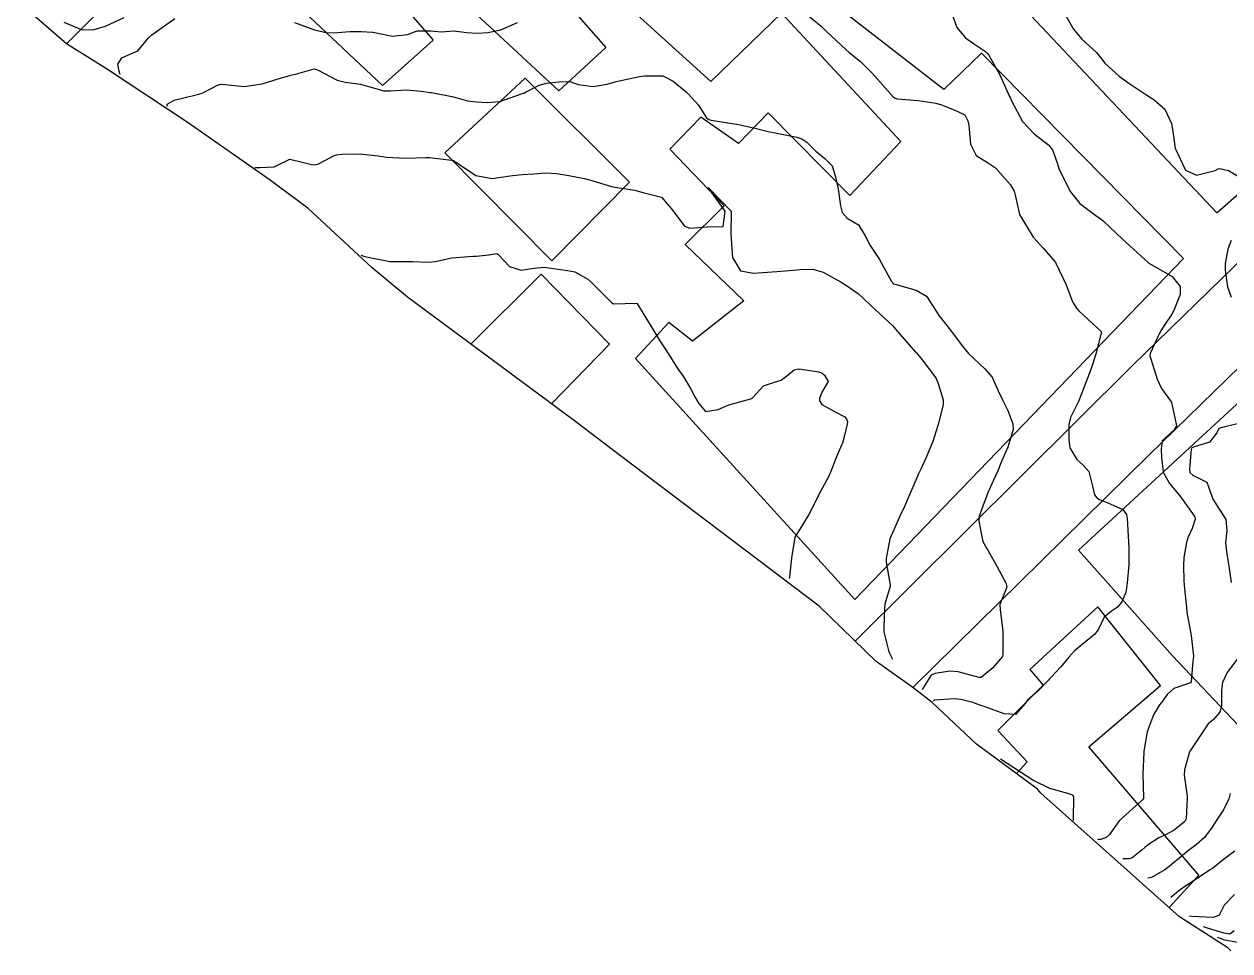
# Model space of a CAD drawing. Header units: metres. Extents: x 307586 to 320046, y 7427249 to 7434250.
# Drawn here: x 318527.8 to 318631.5, y 7429781.3 to 7429861 of the extents above; entities that cross this region are included whole.
import ezdxf

# ---------------------------------------------------------------- set-up
doc = ezdxf.new("R2010")
doc.units = ezdxf.units.M
doc.header["$MEASUREMENT"] = 0
for name, color, linetype in [('Area', 45, 'Continuous'), ('Curvas de Nivel 1m', 11, 'Continuous'), ('Curvas de Nivel 5m', 15, 'Continuous'), ('Edificações', 30, 'Continuous'), ('Vias Primárias', 230, 'Continuous')]:
    doc.layers.add(name, color=color, linetype=linetype)

msp = doc.modelspace()

# ---------------------------------------------------------------- linework, layer by layer
at = {"layer": 'Area'}
msp.add_polyline3d([(318631.62, 7429781.31, 800.1), (318631.36, 7429781.56, 799.16), (318627.21, 7429784.25, 795.49), (318615.27, 7429794.87, 802.26), (318614.97, 7429795.22, 802.29), (318609.75, 7429799.09, 799.1), (318605.93, 7429802.65, 800.58), (318604.27, 7429803.96, 800.93), (318601.12, 7429806.2, 800.86), (318596.19, 7429810.95, 804.25), (318579.11, 7429823.88, 803.06), (318575.15, 7429826.87, 806.03), (318560.8, 7429837.51, 802.02), (318557.75, 7429840.03, 801.68), (318552.21, 7429845.17, 801.22), (318548.89, 7429847.62, 801.2), (318541.92, 7429852.51, 800.06), (318534.91, 7429857.14, 798.48), (318531.45, 7429859.28, 797.75), (318527.81, 7429862.45, 797.75)], dxfattribs=at)
at = {"layer": 'Curvas de Nivel 1m', "flags": 128}
for points, elevation in [([(318617.04, 7429862.36), (318618.09, 7429860.56), (318618.8, 7429859.69), (318619.4, 7429859.14), (318620.05, 7429858.53), (318620.39, 7429858.12), (318620.78, 7429857.63), (318622.01, 7429856.51), (318622.76, 7429855.95), (318624.29, 7429854.94), (318624.75, 7429854.65), (318625.02, 7429854.48), (318625.93, 7429853.66), (318626.52, 7429852.45), (318626.55, 7429852.29), (318626.71, 7429851.18), (318626.81, 7429850.45), (318626.84, 7429850.31), (318627.71, 7429848.44), (318628.67, 7429848.01), (318630.27, 7429848.41), (318630.52, 7429848.55), (318630.68, 7429848.56), (318631.4, 7429848.39), (318632.67, 7429847.66)], 797), ([(318531.24, 7429861.16), (318532.8, 7429860.48), (318533.85, 7429860.53), (318534.81, 7429860.82), (318536.42, 7429861.54)], 798), ([(318536.09, 7429856.65), (318535.98, 7429856.93), (318535.88, 7429857.54), (318536.22, 7429858.09), (318536.78, 7429858.34), (318537.6, 7429858.7), (318538.29, 7429859.52), (318538.5, 7429859.8), (318538.8, 7429860.06), (318540.77, 7429861.48)], 799), ([(318551.06, 7429861.11), (318552.8, 7429860.48), (318553.91, 7429860.22), (318554.8, 7429860.25), (318555.84, 7429860.34), (318556.8, 7429860.36), (318557.81, 7429860.28), (318558.8, 7429860.09), (318559.49, 7429859.95), (318560.8, 7429860.1), (318561.63, 7429860.41), (318562.8, 7429860.4), (318563.7, 7429860.32), (318564.8, 7429860.4), (318565.88, 7429860.26), (318566.8, 7429860.21), (318567.7, 7429860.26), (318568.81, 7429860.5), (318570.25, 7429861.13)], 799), ([(318594.83, 7429862.06), (318596.37, 7429860.82), (318596.59, 7429860.6), (318596.81, 7429860.39), (318598.5, 7429858.79), (318598.79, 7429858.55), (318599.76, 7429857.76), (318600.77, 7429856.76), (318602.57, 7429854.74), (318602.74, 7429854.61), (318602.92, 7429854.56), (318604.74, 7429854.41), (318606.23, 7429854.19), (318606.74, 7429854.03), (318607.81, 7429853.6), (318608.73, 7429853.18), (318608.91, 7429852.85), (318608.98, 7429852.67), (318609.07, 7429852.31), (318609.21, 7429850.66), (318609.71, 7429849.68), (318610.68, 7429849.1), (318611.38, 7429848.63), (318612.66, 7429847.18), (318612.97, 7429846.62), (318613.09, 7429846.17), (318613.44, 7429844.61), (318614.6, 7429842.68), (318614.64, 7429842.64), (318614.68, 7429842.6), (318615.5, 7429841.68), (318616.47, 7429840.57), (318616.52, 7429840.51), (318616.57, 7429840.43), (318617.44, 7429838.56), (318617.99, 7429837.1), (318618.35, 7429836.55), (318618.53, 7429836.34), (318620.5, 7429834.52), (318619.97, 7429832.53), (318619.61, 7429831.39), (318619.28, 7429830.54), (318618.58, 7429828.69), (318618.52, 7429828.55), (318618.43, 7429828.36), (318617.81, 7429827.16), (318617.67, 7429826.56), (318617.67, 7429825.28), (318617.77, 7429824.56), (318618.37, 7429823.55), (318618.9, 7429823.08), (318619.41, 7429822.53), (318619.74, 7429821.14), (318619.88, 7429820.53), (318620.08, 7429820.27), (318620.33, 7429820.12), (318621.02, 7429819.82), (318622.32, 7429819.25), (318622.64, 7429818.82), (318622.7, 7429818.49), (318622.77, 7429816.96), (318622.8, 7429816.49), (318622.84, 7429815.94), (318622.83, 7429814.49), (318622.7, 7429812.95), (318622.65, 7429812.49), (318622.57, 7429812.16), (318622.23, 7429811.31), (318621.87, 7429810.85), (318621.34, 7429810.51), (318620.73, 7429810), (318620.2, 7429808.9), (318619.9, 7429808.52), (318618.18, 7429807.1), (318617.9, 7429806.83), (318617.68, 7429806.55), (318616.99, 7429805.73), (318616.15, 7429804.84), (318616.02, 7429804.7), (318615.92, 7429804.57), (318615.04, 7429803.67), (318614.13, 7429802.86), (318613.92, 7429802.59), (318613.09, 7429801.62), (318612.11, 7429801.68), (318610.47, 7429802.29), (318610.12, 7429802.42), (318609.41, 7429802.65), (318608.38, 7429802.92), (318608.13, 7429802.96), (318607.83, 7429802.97), (318606.12, 7429802.87), (318606.01, 7429802.8)], 799), ([(318607.62, 7429861.9), (318608.05, 7429860.68), (318608.8, 7429859.8), (318609.47, 7429859.33), (318610.51, 7429858.64), (318610.65, 7429858.5), (318610.79, 7429858.31), (318611.73, 7429856.63), (318612.59, 7429854.77), (318612.65, 7429854.62), (318612.74, 7429854.38), (318613.69, 7429852.61), (318614.71, 7429851.55), (318615.96, 7429850.58), (318616.28, 7429850.17), (318616.68, 7429849.06), (318616.83, 7429848.57), (318616.94, 7429848.3), (318617.82, 7429846.56), (318618.64, 7429845.55), (318619.99, 7429844.53), (318620.37, 7429844.27), (318620.62, 7429844.07), (318622.29, 7429842.5), (318622.6, 7429842.21), (318624.49, 7429840.48), (318624.57, 7429840.42), (318625.82, 7429839.72), (318626.56, 7429839.3), (318627.27, 7429838.44), (318627.25, 7429837.74), (318626.73, 7429836.45), (318626.67, 7429836.31), (318626.53, 7429836.04), (318625.89, 7429835.08), (318625.51, 7429834.46), (318624.69, 7429832.68), (318624.66, 7429832.48), (318624.73, 7429832.22), (318625.28, 7429830.47), (318625.65, 7429829.67), (318626.43, 7429828.59), (318626.51, 7429828.45), (318626.55, 7429828.33), (318626.94, 7429826.44), (318626.75, 7429826.1), (318626.4, 7429825.8), (318625.7, 7429825.15), (318625.62, 7429824.46), (318625.66, 7429823.74), (318625.8, 7429822.46), (318626.35, 7429821.49), (318627.22, 7429820.44), (318628.32, 7429818.91), (318628.52, 7429818.63), (318628.56, 7429818.43), (318628.3, 7429817.61), (318627.91, 7429816.82), (318627.8, 7429816.43), (318627.58, 7429815.13), (318627.53, 7429814.44), (318627.57, 7429813.11), (318627.62, 7429812.44), (318627.79, 7429810.87), (318627.83, 7429810.43), (318628.19, 7429808.43), (318628.39, 7429806.65), (318628.38, 7429806.43), (318628.36, 7429806.24), (318628.2, 7429804.43), (318628.14, 7429804.35), (318626.71, 7429803.87), (318626.13, 7429803.35), (318625.76, 7429802.82), (318625.47, 7429802.46), (318624.96, 7429801.61), (318624.52, 7429800.47), (318624.43, 7429800.13), (318624.14, 7429798.47), (318624.14, 7429798.41), (318624.05, 7429796.47), (318624.1, 7429794.47), (318624.09, 7429794.4), (318624.02, 7429794.31), (318622, 7429792.5), (318621.18, 7429791.31), (318620.89, 7429791.06), (318620.43, 7429790.89), (318620.17, 7429790.88)], 798), ([(318547.67, 7429848.64), (318547.76, 7429848.67), (318548.13, 7429848.66), (318549.32, 7429848.72), (318550.67, 7429849.36), (318552.67, 7429848.89), (318553.07, 7429848.94), (318553.81, 7429849.33), (318554.36, 7429849.64), (318554.68, 7429849.76), (318555.18, 7429849.81), (318556.68, 7429849.84), (318558.28, 7429849.67), (318558.68, 7429849.59), (318558.95, 7429849.54), (318560.68, 7429849.46), (318562.38, 7429849.52), (318562.68, 7429849.51), (318564.58, 7429849.29), (318564.67, 7429849.28), (318564.74, 7429849.26), (318564.83, 7429849.2), (318566.66, 7429847.98), (318568.08, 7429847.72), (318568.65, 7429847.79), (318569.83, 7429847.96), (318570.66, 7429848.05), (318571.65, 7429848.12), (318572.66, 7429848.19), (318573.6, 7429848.15), (318574.66, 7429847.96), (318576.01, 7429847.7), (318576.65, 7429847.54), (318578.33, 7429847.03), (318578.64, 7429846.96), (318580.35, 7429846.72), (318580.64, 7429846.63), (318581.15, 7429846.48), (318582.63, 7429846.12), (318583.62, 7429844.97), (318584.61, 7429843.6), (318585.08, 7429843.43), (318586.61, 7429843.57), (318587.94, 7429843.58), (318588.13, 7429844.91), (318586.65, 7429846.93), (318588.62, 7429844.91), (318588.6, 7429842.91), (318588.74, 7429840.91), (318589.43, 7429839.77), (318590.56, 7429839.56), (318591.76, 7429839.67), (318592.56, 7429839.71), (318593.62, 7429839.79), (318594.56, 7429839.89), (318595.65, 7429839.91), (318596.56, 7429839.67), (318598.1, 7429838.79), (318598.55, 7429838.52), (318599.58, 7429837.81), (318600.53, 7429836.92), (318600.69, 7429836.76), (318602.51, 7429835.07), (318602.81, 7429834.74), (318604.48, 7429832.78), (318604.52, 7429832.76), (318604.57, 7429832.72), (318605.06, 7429832.13), (318606.16, 7429830.69), (318606.27, 7429830.51), (318606.45, 7429830.1), (318606.88, 7429828.69), (318606.87, 7429828.25), (318606.48, 7429826.69), (318606.46, 7429826.64), (318606.41, 7429826.47), (318605.97, 7429825.11), (318605.82, 7429824.7), (318605.41, 7429823.74), (318604.95, 7429822.71), (318604.76, 7429822.31), (318604.34, 7429821.39), (318604.14, 7429820.92), (318604.06, 7429820.72), (318603.53, 7429819.52), (318603.18, 7429818.73), (318602.29, 7429816.74), (318601.97, 7429815.04), (318601.97, 7429814.74), (318602.25, 7429813.09), (318602.3, 7429812.8), (318602.31, 7429812.74), (318602.31, 7429812.67), (318602.24, 7429812.45), (318601.85, 7429811.11), (318601.82, 7429810.74), (318601.78, 7429809.16), (318601.77, 7429808.74), (318602.18, 7429807.14), (318602.29, 7429806.86), (318602.35, 7429806.74), (318602.5, 7429806.4)], 801), ([(318631.64, 7429842.39), (318631.35, 7429841.64), (318631.13, 7429840.39), (318631.13, 7429839.84), (318631.33, 7429838.39), (318631.65, 7429837.5)], 797), ([(318556.78, 7429841.13), (318556.86, 7429841.09), (318557.13, 7429841), (318559.26, 7429840.57), (318560.57, 7429840.58), (318561.21, 7429840.59), (318562.57, 7429840.51), (318563.19, 7429840.59), (318564.57, 7429840.89), (318566.43, 7429841.03), (318566.57, 7429841.02), (318566.72, 7429841.02), (318567.8, 7429841.16), (318568.48, 7429841.25), (318568.57, 7429841.2), (318568.63, 7429841.15), (318569.58, 7429840.15), (318570.56, 7429839.82), (318571.67, 7429840.01), (318572.56, 7429840.08), (318573.74, 7429839.91), (318574.56, 7429839.81), (318575.18, 7429839.69), (318576.31, 7429839.05), (318576.55, 7429838.84), (318578.37, 7429837.03), (318578.52, 7429836.95), (318580.52, 7429837), (318581.74, 7429834.99), (318582.49, 7429833.76), (318583, 7429832.97), (318584.06, 7429831.36), (318584.33, 7429830.96), (318584.45, 7429830.79), (318585.14, 7429829.65), (318585.52, 7429828.94), (318585.85, 7429828.36), (318586.42, 7429827.67), (318587.51, 7429827.84), (318588.43, 7429828.26), (318590.33, 7429828.78), (318590.43, 7429828.82), (318590.47, 7429828.84), (318590.5, 7429828.88), (318591.42, 7429829.89), (318592.45, 7429830.23), (318592.94, 7429830.37), (318593.57, 7429830.85), (318594.04, 7429831.26), (318594.46, 7429831.34), (318596.18, 7429831.09), (318596.46, 7429830.98), (318596.66, 7429830.81), (318596.99, 7429830.26), (318596.44, 7429829.33), (318596.24, 7429828.81), (318596.22, 7429828.6), (318596.43, 7429828.28), (318597.53, 7429827.69), (318598.42, 7429827.22), (318598.59, 7429826.97), (318598.63, 7429826.79), (318598.6, 7429826.6), (318598.4, 7429825.73), (318598.2, 7429824.97), (318598.13, 7429824.79), (318597.6, 7429823.57), (318597.33, 7429822.8), (318597.04, 7429822.12), (318596.33, 7429820.81), (318595.32, 7429818.82), (318594.3, 7429817.18), (318594.16, 7429816.98), (318594.1, 7429816.84), (318593.84, 7429815.26), (318593.79, 7429814.84), (318593.65, 7429813.44), (318593.62, 7429813.31)], 802), ([(318632.18, 7429826.62), (318631.22, 7429826.39), (318630.58, 7429826.23), (318630.4, 7429825.85), (318629.77, 7429825.04), (318628.39, 7429824.61), (318628.26, 7429824.56), (318628.2, 7429824.43), (318628.06, 7429822.74), (318628.1, 7429822.43), (318628.36, 7429822.2), (318629.54, 7429821.6), (318629.98, 7429820.41), (318630.08, 7429820.14), (318630.33, 7429819.74), (318631.18, 7429818.39), (318631.26, 7429817.44), (318631.17, 7429816.39), (318631.26, 7429815.41), (318631.43, 7429814.39), (318631.65, 7429812.99)], 797), ([(318632.17, 7429806.38), (318631.29, 7429805.25), (318630.89, 7429804.39), (318630.81, 7429803.72), (318630.81, 7429802.39), (318630.68, 7429801.84), (318630.11, 7429801.21), (318629.67, 7429800.83), (318629.38, 7429800.41), (318628.07, 7429798.43), (318627.62, 7429796.87), (318627.61, 7429796.43), (318627.86, 7429794.6), (318627.86, 7429794.43), (318627.78, 7429792.66), (318627.66, 7429792.43), (318626.74, 7429791.7), (318625.99, 7429791.3), (318625.41, 7429791.03), (318624.54, 7429790.46), (318624.23, 7429790.2), (318623.97, 7429789.97), (318623.14, 7429789.3), (318622.87, 7429789.21), (318622.32, 7429789.23)], 797), ([(318611.79, 7429797.82), (318614.68, 7429795.95), (318616.03, 7429795.31), (318617.77, 7429794.81), (318618.03, 7429794.71), (318618.09, 7429794.55), (318618.06, 7429792.61), (318618.04, 7429792.55), (318618.02, 7429792.53)], 799), ([(318631.57, 7429794.84), (318631.44, 7429794.39), (318630.97, 7429793.44), (318630.3, 7429792.4), (318630.17, 7429792.23), (318630, 7429791.96), (318629.34, 7429791.05), (318628.63, 7429790.42), (318627.97, 7429789.94), (318627.14, 7429789.26), (318626.17, 7429788.45), (318626.05, 7429788.36), (318625.95, 7429788.29), (318624.79, 7429787.61), (318624.47, 7429787.57)], 796), ([(318631.93, 7429786.17), (318631.05, 7429785.25), (318630.6, 7429784.39), (318630.11, 7429784.19), (318628.23, 7429784.26), (318628.1, 7429784.3), (318628.06, 7429784.31)], 794), ([(318631.89, 7429783.04), (318631.52, 7429782.75), (318631.03, 7429782.82), (318629.61, 7429783.26), (318629.26, 7429783.38)], 793), ([(318632.22, 7429782.04), (318631.11, 7429782.24), (318630.47, 7429782.46)], 792)]:
    msp.add_lwpolyline(points, dxfattribs=dict(at, elevation=elevation))
at = {"layer": 'Curvas de Nivel 5m', "flags": 128}
for points, elevation in [([(318540.11, 7429853.89), (318540.11, 7429854.11), (318540.73, 7429854.44), (318541.55, 7429854.66), (318542.74, 7429854.93), (318543.14, 7429855.06), (318543.91, 7429855.45), (318544.45, 7429855.74), (318544.75, 7429855.82), (318545.1, 7429855.79), (318546.74, 7429855.62), (318548.3, 7429855.84), (318548.75, 7429855.98), (318549.66, 7429856.28), (318550.76, 7429856.59), (318551.36, 7429856.75), (318552.76, 7429857.14), (318553.05, 7429857.04), (318554.75, 7429856.16), (318555.43, 7429855.99), (318556.75, 7429855.82), (318558.64, 7429855.27), (318558.74, 7429855.25), (318559.29, 7429855.26), (318560.74, 7429855.32), (318561.97, 7429855.23), (318562.74, 7429855.11), (318562.86, 7429855.1), (318564.74, 7429854.74), (318565.96, 7429854.4), (318566.73, 7429854.31), (318567.65, 7429854.24), (318568.73, 7429854.32), (318570.61, 7429854.99), (318570.74, 7429855.04), (318570.8, 7429855.06), (318570.93, 7429855.12), (318572.12, 7429855.74), (318572.75, 7429855.91), (318573.82, 7429856.02), (318574.75, 7429856.05), (318575.47, 7429855.79), (318576.75, 7429855.61), (318577.97, 7429855.82), (318578.75, 7429856.04), (318580.09, 7429856.34), (318580.76, 7429856.48), (318581.2, 7429856.55), (318582.76, 7429856.54), (318583.65, 7429856.07), (318584.75, 7429855.16), (318584.97, 7429854.96), (318585.81, 7429854.02), (318586.51, 7429852.93), (318586.72, 7429852.77), (318586.92, 7429852.73), (318588.72, 7429852.43), (318589.27, 7429852.34), (318590.71, 7429852.03), (318591.82, 7429851.75), (318592.7, 7429851.58), (318594.27, 7429851.27), (318594.7, 7429851.12), (318595.13, 7429850.83), (318595.92, 7429850.06), (318596.68, 7429849.43), (318597.31, 7429848.8), (318597.61, 7429847.86), (318597.85, 7429846.8), (318598.05, 7429845.37), (318598.17, 7429844.79), (318598.62, 7429844.3), (318599.58, 7429843.74), (318600.16, 7429842.77), (318600.59, 7429841.94), (318601.4, 7429840.75), (318602.43, 7429838.86), (318602.53, 7429838.74), (318602.55, 7429838.72), (318602.63, 7429838.67), (318604.55, 7429838.1), (318605.44, 7429837.6), (318606, 7429836.7), (318606.52, 7429835.91), (318607.51, 7429834.68), (318608.49, 7429833.34), (318608.79, 7429832.97), (318609.06, 7429832.66), (318610.46, 7429831.34), (318611.09, 7429830.63), (318611.61, 7429829.46), (318612.01, 7429828.62), (318612.42, 7429827.76), (318612.85, 7429826.62), (318612.89, 7429826.13), (318612.44, 7429824.62), (318612.42, 7429824.58), (318612.38, 7429824.5), (318611.81, 7429823.18), (318611.59, 7429822.63), (318611.19, 7429821.79), (318610.68, 7429820.64), (318610.59, 7429820.38), (318610.32, 7429819.63), (318609.96, 7429818.65), (318609.93, 7429818.26), (318610.24, 7429816.64), (318610.29, 7429816.5), (318611.34, 7429814.63), (318612.25, 7429812.95), (318612.33, 7429812.71), (318612.34, 7429812.62), (318612.33, 7429812.53), (318612.24, 7429812.28), (318611.74, 7429811.1), (318611.76, 7429810.62), (318612, 7429808.82), (318612.01, 7429808.62), (318612.01, 7429806.78), (318611.96, 7429806.62), (318611.14, 7429805.65), (318610.15, 7429804.82), (318609.98, 7429804.81), (318608.15, 7429805.31), (318607.47, 7429805.36), (318606.15, 7429805.16), (318605.84, 7429805), (318605.64, 7429804.7), (318605.05, 7429803.78)], 800), ([(318631.97, 7429789.87), (318631.11, 7429789.24), (318630.04, 7429788.4), (318629.99, 7429788.36), (318629.95, 7429788.34), (318629.79, 7429788.24), (318627.94, 7429787.03), (318627.58, 7429786.79), (318627.12, 7429786.44), (318626.46, 7429785.91)], 795)]:
    msp.add_lwpolyline(points, dxfattribs=dict(at, elevation=elevation))
at = {"layer": 'Edificações'}
for points in [[(318575.51, 7429861.63), (318577.86, 7429858.97), (318573.82, 7429855.24), (318559.18, 7429868.84)], [(318556.87, 7429866.69), (318563.01, 7429859.59), (318558.65, 7429855.7)], [(318558.65, 7429855.7), (318549.02, 7429864.8)], [(318611.56, 7429864.75), (318630.41, 7429844.75), (318646.47, 7429858.88)], [(318592.97, 7429861.93), (318586.88, 7429856.06), (318579, 7429863.22)], [(318599.26, 7429811.52), (318627.54, 7429840.84), (318610.16, 7429858.48), (318606.93, 7429855.35), (318595.73, 7429864.07), (318592.97, 7429861.93), (318603.22, 7429850.9), (318598.85, 7429846.25), (318591.82, 7429853.36), (318589.26, 7429850.71), (318586.03, 7429852.98), (318583.37, 7429850.23), (318588.02, 7429845.37), (318584.69, 7429842.05), (318589.72, 7429837.19), (318585.3, 7429833.73), (318583.27, 7429835.34), (318580.4, 7429832.24), (318599.26, 7429811.52)], [(318573.2, 7429840.64), (318563.99, 7429849.92), (318570.92, 7429856.35), (318579.88, 7429847.4), (318573.2, 7429840.64)], [(318618.51, 7429815.77), (318633.6, 7429829.65), (318645.89, 7429815.17), (318639.1, 7429808.79), (318645.09, 7429801), (318638.4, 7429794.21), (318626.61, 7429806.69), (318618.51, 7429815.77)]]:
    msp.add_lwpolyline(points, dxfattribs=at)
for points, elevation in [([(318573.18, 7429828.33), (318578.17, 7429833.46), (318572.3, 7429839.48), (318566.23, 7429833.48)], 805.48), ([(318626.31, 7429785.05), (318628.87, 7429787.81), (318619.39, 7429798.84), (318625.56, 7429804.12), (318620.16, 7429810.9), (318614.32, 7429805.5), (318615.46, 7429804.15), (318611.56, 7429800.25), (318614.1, 7429797.55), (318613.18, 7429796.55)], 796)]:
    msp.add_lwpolyline(points, dxfattribs=dict(at, elevation=elevation))
at = {"layer": 'Vias Primárias'}
for points, elevation in [([(318604.27, 7429803.96), (318624.52, 7429823.9), (318638.04, 7429837.05), (318656.63, 7429855.21), (318661.06, 7429859.4, 0.110499), (318668.41, 7429870.29, 0.105113), (318669.64, 7429877.74, 0.144309), (318663.05, 7429896.86, -0.000314), (318657.07, 7429905.28, 0.061367), (318650.21, 7429912.79), (318629.34, 7429934.2), (318620.11, 7429943.33, -0.273215), (318618.98, 7429947.66, -0.120746), (318619.82, 7429949.14), (318632.89, 7429962.84), (318638.66, 7429969.53), (318650.08, 7429981.7, 0.049779), (318659.03, 7429993.39, 0.009689), (318663.36, 7430000.69, 0.031254), (318666.34, 7430004.57, 1.758592)], 800.93), ([(318604.27, 7429803.96), (318624.52, 7429823.9), (318638.04, 7429837.05), (318656.63, 7429855.21), (318661.06, 7429859.4, 0.110499), (318668.41, 7429870.29, 0.105113), (318669.64, 7429877.74, 0.144309), (318663.05, 7429896.86, -0.000314), (318657.07, 7429905.28, 0.061367), (318650.21, 7429912.79), (318629.34, 7429934.2), (318620.11, 7429943.33, -0.273215), (318618.98, 7429947.66, -0.120746), (318619.82, 7429949.14), (318632.89, 7429962.84), (318638.66, 7429969.53), (318650.08, 7429981.7, 0.049779), (318659.03, 7429993.39, 0.009689), (318663.36, 7430000.69, 0.031254), (318666.34, 7430004.57, 1.758592)], 800.93), ([(318531.45, 7429859.28), (318540.6, 7429868.42), (318545.75, 7429873.6), (318558.51, 7429886.97), (318575.33, 7429904.15), (318595.26, 7429923.29), (318608.89, 7429936.56, -0.112106), (318611.5, 7429938.16, -0.233467), (318616.9, 7429937.43), (318630.24, 7429924.87), (318643.58, 7429911.35), (318650.07, 7429904.49, -0.071526), (318657.14, 7429894.48, 0.039653), (318660.33, 7429889.3, -0.159436), (318662.33, 7429883.16, 0.036498), (318662.54, 7429880.12, -0.078579), (318662.47, 7429874.33, -0.104481), (318659.83, 7429867.66, -0.081423), (318657.04, 7429864.65), (318623.12, 7429831.61), (318599.31, 7429807.94)], 797.75), ([(318531.45, 7429859.28), (318540.6, 7429868.42), (318545.75, 7429873.6), (318558.51, 7429886.97), (318575.33, 7429904.15), (318595.26, 7429923.29), (318608.89, 7429936.56, -0.112106), (318611.5, 7429938.16, -0.233467), (318616.9, 7429937.43), (318630.24, 7429924.87), (318643.58, 7429911.35), (318650.07, 7429904.49, -0.071526), (318657.14, 7429894.48, 0.039653), (318660.33, 7429889.3, -0.159436), (318662.33, 7429883.16, 0.036498), (318662.54, 7429880.12, -0.078579), (318662.47, 7429874.33, -0.104481), (318659.83, 7429867.66, -0.081423), (318657.04, 7429864.65), (318623.12, 7429831.61), (318599.31, 7429807.94)], 797.75)]:
    msp.add_lwpolyline(points, format="xyb", dxfattribs=dict(at, elevation=elevation))

doc.saveas('drawing.dxf')
